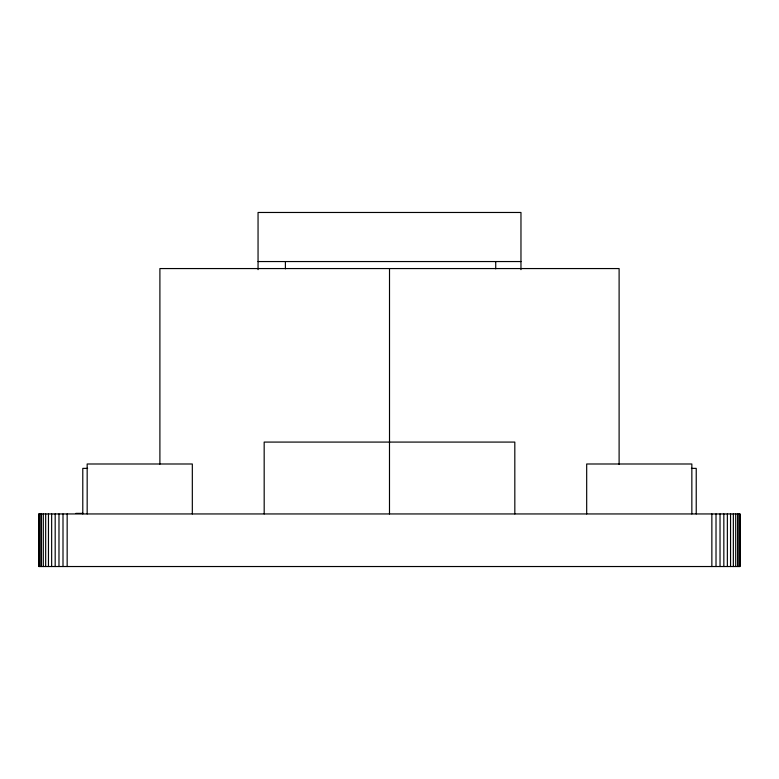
<?xml version="1.0" encoding="UTF-8"?>
<svg xmlns="http://www.w3.org/2000/svg" width="779" height="779" viewBox="0 0 779 779"><rect width="100%" height="100%" fill="white"/><g stroke="black" fill="none" stroke-linecap="round" stroke-linejoin="round"><path stroke-width="1.17" d="M38.95 566.528L38.969 513.945L740.05 513.945L740.05 566.528L38.95 566.528L38.969 513.945M159.899 464.138L159.899 268.56L619.11 268.56L619.11 464.411M389.51 442.268L389.51 268.56M258.053 261.549L520.966 261.549M87.618 468.374L82.788 468.374L82.788 513.945M691.401 468.374L696.231 468.374L696.231 513.945M75.855 513.38L83.256 513.38M739.777 513.945L739.777 566.528M738.95 513.945L738.95 566.528M737.586 513.945L737.586 566.528M735.707 513.945L735.707 566.528M733.351 513.945L733.351 566.528M730.556 513.945L730.556 566.528M727.362 513.945L727.362 566.528M723.837 513.945L723.837 566.528M720.03 513.945L720.03 566.528M716.018 513.945L716.018 566.528M711.86 513.945L711.86 566.528M691.849 513.945L691.849 463.992L586.684 463.992L586.684 513.945M520.966 269.641L520.966 212.472L258.053 212.472L258.053 269.641M514.831 513.945L514.812 442.082L264.169 442.082L264.188 513.945M495.726 261.549L495.726 268.852M389.49 442.082L389.49 513.945M285.396 261.549L285.396 268.852M192.325 513.945L192.325 463.992L87.17 463.992L87.17 513.945M67.16 513.945L67.16 566.528M63.002 513.945L63.002 566.528M58.98 513.945L58.98 566.528M55.182 513.945L55.182 566.528M51.648 513.945L51.648 566.528M48.464 513.945L48.464 566.528M45.669 513.945L45.669 566.528M43.312 513.945L43.312 566.528M41.433 513.945L41.433 566.528M40.07 513.945L40.07 566.528M39.242 513.945L39.242 566.528"/></g></svg>
